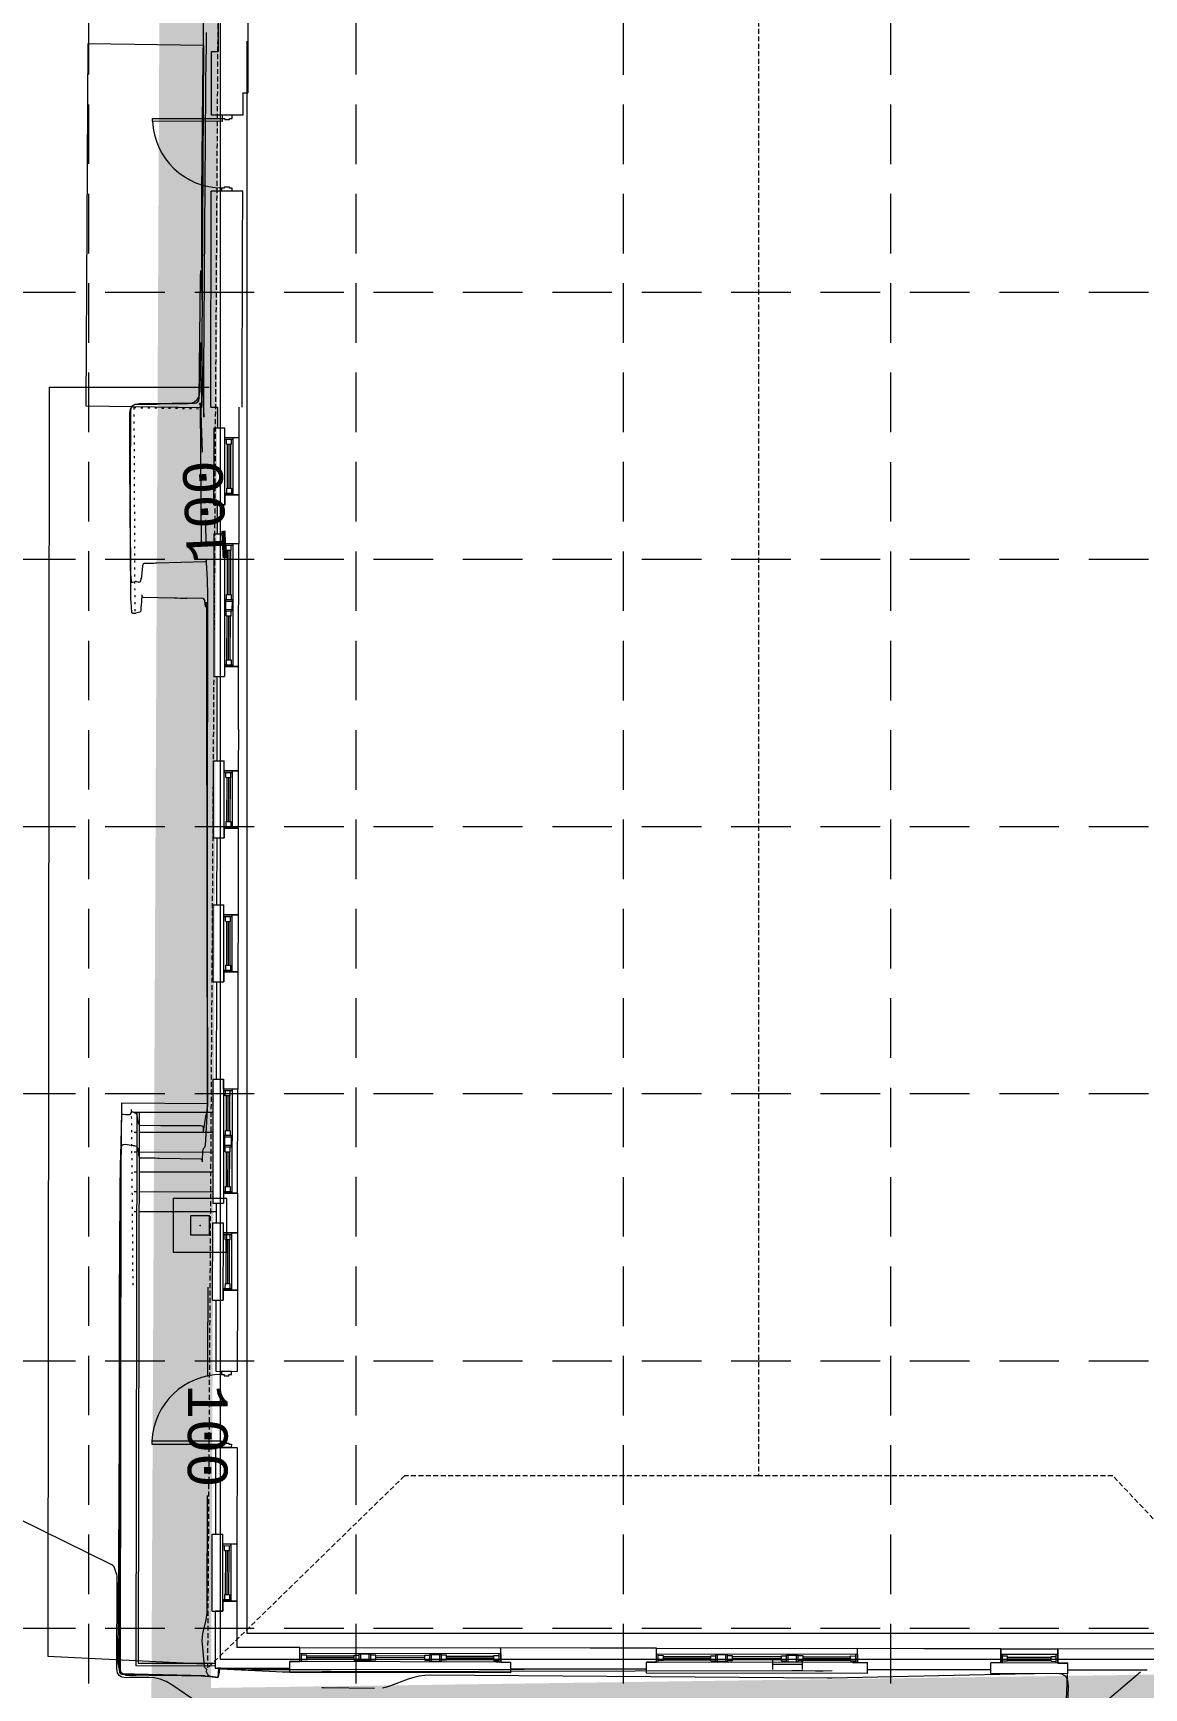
# Model space of a CAD drawing. Extents: x 4841 to 5381, y 4863 to 5725.
# Drawn here: x 5081.4 to 5137.3, y 5411.8 to 5495.1 of the extents above; entities that cross this region are included whole.
import ezdxf
from ezdxf.enums import TextEntityAlignment as Align

# ---------------------------------------------------------------- set-up
doc = ezdxf.new("R2010")
doc.units = 0
doc.header["$MEASUREMENT"] = 0
for name, pattern in [('DASHED', [0.75, 0.5, -0.25]), ('DOT', [0.25, 0, -0.25]), ('HIDDEN', [0.375, 0.25, -0.125])]:
    doc.linetypes.add(name, pattern=pattern)
for name, color, linetype, lineweight in [('17', 7, 'Continuous', 0), ('2', 7, 'Continuous', 0), ('22', 7, 'Continuous', 0), ('27', 7, 'Continuous', 0), ('31', 7, 'Continuous', 0), ('43', 7, 'Continuous', 0), ('EC', 35, 'Continuous', 0)]:
    doc.layers.add(name, color=color, linetype=linetype, lineweight=lineweight)
doc.layers.add('GRID', color=254, linetype='HIDDEN')
doc.layers.add('LIMITS OF DISTURBANCE', color=1, linetype='HIDDEN')
doc.styles.add('MONOTXT', font='MONOTXT')

msp = doc.modelspace()

# ---------------------------------------------------------------- linework, layer by layer
at = {"layer": '17', "color": 7, "linetype": 'Continuous', "lineweight": 0}
msp.add_line((5082.197, 5477.31), (5090.254, 5477.31), dxfattribs=at)
for points in [[(5084.06, 5476.353), (5084.154, 5494.614), (5089.957, 5494.531)], [(5089.957, 5494.531), (5089.863, 5476.27), (5084.06, 5476.353)], [(5082.197, 5477.31), (5082.131, 5413.418), (5089.968, 5413.034)]]:
    msp.add_lwpolyline(points, dxfattribs=at)
at = {"layer": '2', "color": 7, "linetype": 'HIDDEN', "lineweight": 0}
for p, q in [((5117.906, 5543.342), (5117.906, 5422.489)), ((5090.184, 5412.825), (5090.829, 5516.266)), ((5100.075, 5422.489), (5090.184, 5412.825)), ((5117.906, 5422.489), (5100.075, 5422.489)), ((5135.737, 5422.489), (5117.906, 5422.489)), ((5144.971, 5412.696), (5135.737, 5422.489))]:
    msp.add_line(p, q, dxfattribs=at)
at = {"layer": '22', "color": 7, "linetype": 'Continuous', "lineweight": 0}
for p, q in [((5090.704, 5497.105), (5090.699, 5494.209)), ((5092.205, 5497.436), (5092.196, 5492.123)), ((5090.36, 5491.002), (5090.366, 5494.21)), ((5090.366, 5494.21), (5090.699, 5494.209)), ((5091.946, 5492.124), (5091.944, 5490.999)), ((5091.946, 5492.124), (5092.196, 5492.123)), ((5091.944, 5490.999), (5090.36, 5491.002)), ((5091.36, 5491), (5090.944, 5491.001)), ((5090.334, 5476.293), (5090.353, 5487.168)), ((5091.937, 5487.165), (5090.353, 5487.168)), ((5091.353, 5487.166), (5090.937, 5487.167)), ((5091.932, 5484.29), (5091.937, 5487.165)), ((5091.917, 5476.29), (5091.932, 5484.29)), ((5082.197, 5477.31), (5090.254, 5477.31)), ((5090.334, 5476.293), (5090.667, 5476.293)), ((5090.667, 5476.293), (5090.666, 5475.264)), ((5091.751, 5476.291), (5091.748, 5474.762)), ((5090.492, 5471.384), (5090.499, 5475.264)), ((5090.499, 5475.264), (5091.038, 5475.263)), ((5090.666, 5475.264), (5091.038, 5475.263)), ((5091.031, 5471.383), (5091.037, 5474.763)), ((5091.037, 5474.763), (5091.038, 5475.263)), ((5091.037, 5474.763), (5091.038, 5475.263)), ((5091.748, 5474.762), (5091.037, 5474.763)), ((5091.037, 5474.763), (5091.748, 5474.762)), ((5091.037, 5474.68), (5091.459, 5474.679)), ((5091.123, 5474.43), (5091.123, 5474.68)), ((5091.373, 5474.429), (5091.373, 5474.679)), ((5091.454, 5471.882), (5091.459, 5474.762)), ((5091.748, 5474.762), (5091.743, 5471.882)), ((5091.123, 5474.43), (5091.373, 5474.429)), ((5091.164, 5474.43), (5091.16, 5472.216)), ((5091.248, 5474.429), (5091.244, 5472.216)), ((5091.331, 5474.429), (5091.327, 5472.216)), ((5091.119, 5472.216), (5091.118, 5471.966)), ((5091.119, 5472.216), (5091.369, 5472.216)), ((5091.369, 5472.216), (5091.368, 5471.966)), ((5090.492, 5471.384), (5091.031, 5471.383)), ((5090.659, 5471.384), (5090.656, 5469.918)), ((5091.031, 5471.383), (5090.659, 5471.384)), ((5091.032, 5471.883), (5091.031, 5471.383)), ((5091.032, 5471.966), (5091.454, 5471.965)), ((5091.743, 5471.882), (5091.032, 5471.883)), ((5091.035, 5471.883), (5091.743, 5471.882)), ((5091.743, 5471.882), (5091.739, 5469.416)), ((5090.49, 5469.918), (5090.477, 5462.741)), ((5090.49, 5469.918), (5091.029, 5469.917)), ((5090.656, 5469.918), (5091.029, 5469.917)), ((5091.028, 5469.417), (5091.029, 5469.917)), ((5091.029, 5469.917), (5091.028, 5469.417)), ((5091.028, 5469.417), (5091.016, 5462.74)), ((5091.739, 5469.416), (5091.028, 5469.417)), ((5091.739, 5469.416), (5091.028, 5469.417)), ((5091.449, 5469.331), (5091.028, 5469.331)), ((5091.113, 5469.081), (5091.113, 5469.331)), ((5091.363, 5469.081), (5091.113, 5469.081)), ((5091.155, 5469.081), (5091.151, 5466.87)), ((5091.238, 5469.081), (5091.234, 5466.87)), ((5091.321, 5469.081), (5091.317, 5466.87)), ((5091.363, 5469.081), (5091.363, 5469.331)), ((5091.449, 5469.416), (5091.438, 5463.239)), ((5091.728, 5463.239), (5091.739, 5469.416)), ((5091.067, 5466.62), (5091.066, 5466.037)), ((5091.067, 5466.62), (5091.4, 5466.619)), ((5091.067, 5466.537), (5091.4, 5466.536)), ((5091.109, 5466.87), (5091.109, 5466.62)), ((5091.109, 5466.87), (5091.359, 5466.87)), ((5091.359, 5466.87), (5091.359, 5466.62)), ((5091.4, 5466.619), (5091.399, 5466.036)), ((5091.066, 5466.12), (5091.399, 5466.119)), ((5091.066, 5466.037), (5091.399, 5466.036)), ((5091.107, 5465.787), (5091.108, 5466.037)), ((5091.107, 5465.787), (5091.357, 5465.786)), ((5091.145, 5463.575), (5091.149, 5465.787)), ((5091.228, 5463.575), (5091.232, 5465.786)), ((5091.312, 5463.575), (5091.316, 5465.786)), ((5091.357, 5465.786), (5091.358, 5466.036)), ((5091.017, 5463.24), (5091.016, 5462.74)), ((5091.017, 5463.326), (5091.438, 5463.325)), ((5091.728, 5463.239), (5091.017, 5463.24)), ((5091.017, 5463.24), (5091.728, 5463.239)), ((5091.019, 5463.24), (5091.728, 5463.239)), ((5091.103, 5463.575), (5091.353, 5463.575)), ((5091.103, 5463.575), (5091.103, 5463.325)), ((5091.353, 5463.575), (5091.353, 5463.325)), ((5091.725, 5461.52), (5091.728, 5463.239)), ((5090.477, 5462.741), (5091.016, 5462.74)), ((5090.643, 5462.741), (5090.636, 5458.491)), ((5090.643, 5462.741), (5091.016, 5462.74)), ((5091.722, 5460.073), (5091.725, 5461.52)), ((5091.722, 5460.073), (5091.718, 5457.989)), ((5090.462, 5454.611), (5090.469, 5458.491)), ((5090.469, 5458.491), (5091.009, 5458.49)), ((5090.636, 5458.491), (5091.009, 5458.49)), ((5091.002, 5454.61), (5091.008, 5457.99)), ((5091.008, 5457.99), (5091.009, 5458.49)), ((5091.008, 5457.99), (5091.009, 5458.49)), ((5091.718, 5457.989), (5091.008, 5457.99)), ((5091.008, 5457.99), (5091.718, 5457.989)), ((5091.424, 5455.109), (5091.429, 5457.989)), ((5091.718, 5457.989), (5091.713, 5455.108)), ((5091.008, 5457.907), (5091.429, 5457.906)), ((5091.093, 5457.656), (5091.093, 5457.906)), ((5091.093, 5457.656), (5091.343, 5457.656)), ((5091.134, 5457.656), (5091.13, 5455.443)), ((5091.218, 5457.656), (5091.214, 5455.443)), ((5091.301, 5457.656), (5091.297, 5455.443)), ((5091.343, 5457.656), (5091.343, 5457.906)), ((5091.089, 5455.443), (5091.088, 5455.193)), ((5091.089, 5455.443), (5091.339, 5455.442)), ((5091.339, 5455.442), (5091.338, 5455.192)), ((5090.462, 5454.611), (5091.002, 5454.61)), ((5090.629, 5454.61), (5090.623, 5451.246)), ((5090.629, 5454.61), (5091.002, 5454.61)), ((5091.003, 5455.11), (5091.002, 5454.61)), ((5091.003, 5455.193), (5091.424, 5455.192)), ((5091.713, 5455.108), (5091.003, 5455.11)), ((5091.005, 5455.11), (5091.713, 5455.108)), ((5091.713, 5455.108), (5091.705, 5450.744)), ((5090.449, 5447.366), (5090.456, 5451.246)), ((5090.456, 5451.246), (5090.996, 5451.245)), ((5090.623, 5451.246), (5090.996, 5451.245)), ((5090.989, 5447.365), (5090.995, 5450.745)), ((5090.995, 5450.745), (5090.996, 5451.245)), ((5090.995, 5450.745), (5090.996, 5451.245)), ((5091.705, 5450.744), (5090.995, 5450.745)), ((5090.995, 5450.745), (5091.705, 5450.744)), ((5090.995, 5450.662), (5091.416, 5450.661)), ((5091.08, 5450.412), (5091.08, 5450.662)), ((5091.33, 5450.411), (5091.33, 5450.661)), ((5091.411, 5447.864), (5091.416, 5450.744)), ((5091.705, 5450.744), (5091.7, 5447.864)), ((5091.08, 5450.412), (5091.33, 5450.411)), ((5091.122, 5450.412), (5091.118, 5448.198)), ((5091.205, 5450.411), (5091.201, 5448.198)), ((5091.288, 5450.411), (5091.284, 5448.198)), ((5090.99, 5447.948), (5091.411, 5447.948)), ((5091.076, 5448.198), (5091.076, 5447.948)), ((5091.076, 5448.198), (5091.326, 5448.198)), ((5091.326, 5448.198), (5091.326, 5447.948)), ((5090.449, 5447.366), (5090.989, 5447.365)), ((5090.616, 5447.366), (5090.607, 5442.47)), ((5090.616, 5447.366), (5090.989, 5447.365)), ((5090.99, 5447.865), (5090.989, 5447.365)), ((5091.7, 5447.864), (5090.99, 5447.865)), ((5090.992, 5447.865), (5091.7, 5447.864)), ((5091.7, 5447.864), (5091.696, 5445.499)), ((5091.696, 5445.499), (5091.69, 5441.968)), ((5090.441, 5442.47), (5090.43, 5436.225)), ((5090.441, 5442.47), (5090.98, 5442.469)), ((5090.98, 5442.469), (5090.969, 5436.224)), ((5090.98, 5442.469), (5090.979, 5441.969)), ((5090.979, 5441.969), (5090.98, 5442.439)), ((5091.69, 5441.968), (5090.979, 5441.969)), ((5091.69, 5441.968), (5090.979, 5441.969)), ((5091.4, 5441.883), (5090.979, 5441.883)), ((5091.064, 5441.633), (5091.065, 5441.883)), ((5091.314, 5441.633), (5091.064, 5441.633)), ((5091.106, 5441.633), (5091.103, 5439.888)), ((5091.189, 5441.633), (5091.186, 5439.888)), ((5091.273, 5441.633), (5091.27, 5439.888)), ((5091.314, 5441.633), (5091.315, 5441.883)), ((5091.401, 5441.968), (5091.391, 5436.724)), ((5091.681, 5436.723), (5091.69, 5441.968)), ((5090.438, 5440.779), (5086.479, 5440.786)), ((5086.604, 5440.786), (5086.555, 5412.925)), ((5086.729, 5440.786), (5086.68, 5413.05)), ((5086.603, 5439.786), (5086.478, 5439.786)), ((5090.436, 5439.779), (5086.728, 5439.786)), ((5091.019, 5439.638), (5091.018, 5439.055)), ((5091.019, 5439.638), (5091.352, 5439.638)), ((5091.061, 5439.888), (5091.061, 5439.638)), ((5091.061, 5439.888), (5091.311, 5439.888)), ((5091.311, 5439.888), (5091.311, 5439.638)), ((5091.352, 5439.638), (5091.351, 5439.054)), ((5086.601, 5438.786), (5086.476, 5438.786)), ((5090.434, 5438.779), (5086.726, 5438.786)), ((5091.018, 5439.138), (5091.352, 5439.138)), ((5091.018, 5439.055), (5091.351, 5439.054)), ((5091.019, 5439.555), (5091.352, 5439.554)), ((5091.059, 5438.805), (5091.06, 5439.055)), ((5091.059, 5438.805), (5091.309, 5438.804)), ((5091.101, 5438.805), (5091.098, 5437.06)), ((5091.184, 5438.805), (5091.181, 5437.06)), ((5091.268, 5438.805), (5091.265, 5437.06)), ((5091.309, 5438.804), (5091.31, 5439.054)), ((5086.599, 5437.786), (5086.474, 5437.786)), ((5090.432, 5437.779), (5086.724, 5437.786)), ((5086.597, 5436.786), (5086.472, 5436.786)), ((5090.431, 5436.779), (5086.722, 5436.786)), ((5090.97, 5436.724), (5090.969, 5436.224)), ((5090.97, 5436.81), (5091.391, 5436.809)), ((5091.681, 5436.723), (5090.97, 5436.724)), ((5090.97, 5436.724), (5091.681, 5436.723)), ((5090.972, 5436.724), (5091.681, 5436.723)), ((5091.056, 5437.06), (5091.306, 5437.059)), ((5091.056, 5437.06), (5091.056, 5436.81)), ((5091.306, 5437.059), (5091.306, 5436.809)), ((5091.681, 5436.723), (5091.677, 5434.723)), ((5086.596, 5435.786), (5086.471, 5435.786)), ((5090.596, 5435.779), (5086.721, 5435.786)), ((5090.43, 5436.225), (5090.969, 5436.224)), ((5090.596, 5436.225), (5090.595, 5435.225)), ((5090.596, 5436.225), (5090.969, 5436.224)), ((5090.421, 5431.345), (5090.428, 5435.225)), ((5090.428, 5435.225), (5090.967, 5435.224)), ((5090.595, 5435.225), (5090.967, 5435.224)), ((5090.96, 5431.344), (5090.966, 5434.724)), ((5090.966, 5434.724), (5090.967, 5435.224)), ((5090.966, 5434.724), (5090.967, 5435.224)), ((5091.677, 5434.723), (5090.966, 5434.724)), ((5090.966, 5434.724), (5091.677, 5434.723)), ((5090.966, 5434.641), (5091.388, 5434.64)), ((5091.051, 5434.391), (5091.052, 5434.641)), ((5091.301, 5434.39), (5091.302, 5434.64)), ((5091.383, 5431.843), (5091.388, 5434.724)), ((5091.677, 5434.723), (5091.672, 5431.843)), ((5091.051, 5434.391), (5091.301, 5434.39)), ((5091.093, 5434.391), (5091.089, 5432.177)), ((5091.176, 5434.391), (5091.173, 5432.177)), ((5091.26, 5434.39), (5091.256, 5432.177)), ((5091.048, 5432.177), (5091.047, 5431.927)), ((5091.048, 5432.177), (5091.298, 5432.177)), ((5091.298, 5432.177), (5091.297, 5431.927)), ((5090.421, 5431.345), (5090.96, 5431.344)), ((5090.588, 5431.345), (5090.581, 5427.756)), ((5090.588, 5431.345), (5090.96, 5431.344)), ((5090.961, 5431.844), (5090.96, 5431.344)), ((5090.961, 5431.927), (5091.383, 5431.927)), ((5091.672, 5431.843), (5090.961, 5431.844)), ((5090.964, 5431.844), (5091.672, 5431.843)), ((5091.672, 5431.843), (5091.665, 5427.754)), ((5090.581, 5427.756), (5091.665, 5427.754)), ((5091.331, 5427.755), (5090.915, 5427.756)), ((5090.575, 5423.923), (5090.567, 5419.563)), ((5090.575, 5423.923), (5091.658, 5423.921)), ((5091.325, 5423.922), (5090.908, 5423.922)), ((5091.658, 5423.921), (5091.649, 5419.061)), ((5090.393, 5415.683), (5090.4, 5419.564)), ((5090.4, 5419.564), (5090.939, 5419.563)), ((5090.567, 5419.563), (5090.939, 5419.563)), ((5090.933, 5415.682), (5090.939, 5419.063)), ((5090.938, 5418.979), (5091.36, 5418.978)), ((5090.939, 5419.063), (5090.939, 5419.563)), ((5090.939, 5419.063), (5090.939, 5419.563)), ((5091.649, 5419.061), (5090.939, 5419.063)), ((5090.939, 5419.063), (5091.649, 5419.061)), ((5091.024, 5418.729), (5091.024, 5418.979)), ((5091.274, 5418.729), (5091.274, 5418.979)), ((5091.355, 5416.182), (5091.36, 5419.062)), ((5091.649, 5419.061), (5091.644, 5416.181)), ((5091.024, 5418.729), (5091.274, 5418.729)), ((5091.065, 5418.729), (5091.061, 5416.515)), ((5091.149, 5418.729), (5091.145, 5416.515)), ((5091.232, 5418.729), (5091.228, 5416.515)), ((5091.646, 5417.291), (5091.64, 5413.853)), ((5090.934, 5416.266), (5091.355, 5416.265)), ((5091.02, 5416.516), (5091.019, 5416.266)), ((5091.02, 5416.516), (5091.27, 5416.515)), ((5091.27, 5416.515), (5091.269, 5416.265)), ((5090.393, 5415.683), (5090.933, 5415.682)), ((5090.56, 5415.683), (5090.555, 5412.793)), ((5090.935, 5415.682), (5090.562, 5415.683)), ((5090.936, 5416.182), (5090.935, 5415.682)), ((5091.646, 5416.181), (5090.936, 5416.182)), ((5090.936, 5416.182), (5091.644, 5416.181)), ((5094.807, 5413.848), (5091.64, 5413.853)), ((5094.808, 5413.139), (5094.809, 5413.848)), ((5094.808, 5413.139), (5094.809, 5413.848)), ((5094.809, 5413.848), (5104.934, 5413.83)), ((5109.432, 5413.822), (5104.932, 5413.83)), ((5104.933, 5413.121), (5104.934, 5413.83)), ((5112.765, 5413.816), (5109.432, 5413.822)), ((5112.764, 5413.108), (5112.765, 5413.816)), ((5112.764, 5413.108), (5112.765, 5413.816)), ((5112.764, 5413.108), (5112.765, 5413.816)), ((5112.765, 5413.816), (5122.89, 5413.798)), ((5122.889, 5413.09), (5122.89, 5413.798)), ((5122.889, 5413.09), (5122.89, 5413.798)), ((5126.223, 5413.792), (5122.89, 5413.798)), ((5130.093, 5413.785), (5126.223, 5413.792)), ((5130.093, 5413.785), (5130.092, 5413.074)), ((5130.092, 5413.074), (5130.093, 5413.785)), ((5130.093, 5413.785), (5132.973, 5413.78)), ((5132.973, 5413.78), (5132.972, 5413.069)), ((5132.972, 5413.072), (5132.973, 5413.78)), ((5137.968, 5413.771), (5132.973, 5413.78)), ((5090.555, 5413.043), (5086.68, 5413.05)), ((5094.307, 5412.786), (5094.308, 5413.14)), ((5094.307, 5412.599), (5094.308, 5413.14)), ((5094.805, 5413.139), (5094.308, 5413.14)), ((5094.308, 5413.14), (5094.808, 5413.139)), ((5094.808, 5413.139), (5094.809, 5413.556)), ((5104.933, 5413.121), (5094.808, 5413.139)), ((5104.934, 5413.538), (5094.809, 5413.556)), ((5094.891, 5413.139), (5094.892, 5413.556)), ((5095.163, 5413.472), (5094.892, 5413.473)), ((5095.162, 5413.222), (5094.892, 5413.223)), ((5095.162, 5413.222), (5095.163, 5413.472)), ((5095.162, 5413.264), (5097.553, 5413.26)), ((5095.163, 5413.43), (5097.553, 5413.426)), ((5095.163, 5413.347), (5097.553, 5413.343)), ((5097.553, 5413.468), (5097.803, 5413.467)), ((5097.553, 5413.218), (5097.553, 5413.468)), ((5097.553, 5413.218), (5097.803, 5413.217)), ((5098.387, 5413.508), (5097.803, 5413.509)), ((5097.803, 5413.176), (5097.803, 5413.509)), ((5098.386, 5413.175), (5097.803, 5413.176)), ((5097.886, 5413.176), (5097.887, 5413.509)), ((5098.303, 5413.175), (5098.303, 5413.508)), ((5098.386, 5413.175), (5098.387, 5413.508)), ((5098.636, 5413.216), (5098.386, 5413.216)), ((5098.637, 5413.466), (5098.387, 5413.466)), ((5098.636, 5413.216), (5098.637, 5413.466)), ((5101.11, 5413.253), (5098.636, 5413.258)), ((5101.111, 5413.42), (5098.637, 5413.424)), ((5101.11, 5413.337), (5098.637, 5413.341)), ((5101.11, 5413.212), (5101.111, 5413.462)), ((5101.11, 5413.212), (5101.355, 5413.211)), ((5101.111, 5413.462), (5101.355, 5413.461)), ((5101.355, 5413.169), (5101.356, 5413.503)), ((5101.355, 5413.169), (5101.938, 5413.168)), ((5101.356, 5413.503), (5101.939, 5413.502)), ((5101.438, 5413.169), (5101.439, 5413.503)), ((5101.855, 5413.169), (5101.856, 5413.502)), ((5101.938, 5413.168), (5101.939, 5413.502)), ((5101.938, 5413.21), (5101.939, 5413.46)), ((5102.188, 5413.21), (5101.938, 5413.21)), ((5102.189, 5413.46), (5101.939, 5413.46)), ((5102.188, 5413.21), (5102.189, 5413.46)), ((5102.188, 5413.251), (5104.579, 5413.247)), ((5102.189, 5413.418), (5104.579, 5413.414)), ((5102.189, 5413.335), (5104.579, 5413.33)), ((5104.579, 5413.455), (5104.85, 5413.455)), ((5104.579, 5413.205), (5104.579, 5413.455)), ((5104.579, 5413.205), (5104.85, 5413.205)), ((5104.673, 5413.122), (5105.173, 5413.121)), ((5104.85, 5413.122), (5104.85, 5413.538)), ((5104.93, 5413.121), (5105.433, 5413.121)), ((5104.934, 5413.538), (5104.933, 5413.121)), ((5104.933, 5413.121), (5105.433, 5413.121)), ((5105.432, 5412.766), (5105.433, 5413.121)), ((5105.432, 5412.579), (5105.433, 5413.121)), ((5112.263, 5412.567), (5112.264, 5413.108)), ((5112.264, 5413.108), (5112.764, 5413.108)), ((5112.764, 5413.108), (5112.266, 5413.108)), ((5112.266, 5412.754), (5112.266, 5413.108)), ((5112.764, 5413.108), (5112.764, 5413.524)), ((5112.764, 5413.108), (5112.764, 5413.524)), ((5122.889, 5413.506), (5112.764, 5413.524)), ((5122.889, 5413.09), (5112.764, 5413.108)), ((5112.847, 5413.107), (5112.848, 5413.524)), ((5113.118, 5413.19), (5112.847, 5413.191)), ((5113.118, 5413.44), (5112.848, 5413.441)), ((5113.118, 5413.19), (5113.118, 5413.44)), ((5113.118, 5413.399), (5115.509, 5413.394)), ((5113.118, 5413.315), (5115.509, 5413.311)), ((5113.118, 5413.232), (5115.509, 5413.228)), ((5115.509, 5413.436), (5115.759, 5413.436)), ((5115.509, 5413.186), (5115.509, 5413.436)), ((5115.509, 5413.186), (5115.759, 5413.186)), ((5116.343, 5413.476), (5115.759, 5413.477)), ((5115.759, 5413.144), (5115.759, 5413.477)), ((5116.342, 5413.143), (5115.759, 5413.144)), ((5115.842, 5413.144), (5115.843, 5413.477)), ((5116.259, 5413.143), (5116.259, 5413.476)), ((5116.342, 5413.143), (5116.343, 5413.476)), ((5116.592, 5413.434), (5116.342, 5413.434)), ((5116.592, 5413.184), (5116.342, 5413.184)), ((5116.592, 5413.184), (5116.592, 5413.434)), ((5119.066, 5413.388), (5116.592, 5413.392)), ((5119.066, 5413.305), (5116.592, 5413.309)), ((5119.066, 5413.221), (5116.592, 5413.226)), ((5119.066, 5413.18), (5119.066, 5413.43)), ((5119.066, 5413.43), (5119.311, 5413.429)), ((5119.066, 5413.18), (5119.311, 5413.179)), ((5119.311, 5413.138), (5119.311, 5413.471)), ((5119.311, 5413.471), (5119.895, 5413.47)), ((5119.311, 5413.138), (5119.894, 5413.137)), ((5119.394, 5413.137), (5119.395, 5413.471)), ((5119.811, 5413.137), (5119.811, 5413.47)), ((5119.894, 5413.137), (5119.895, 5413.47)), ((5119.894, 5413.178), (5119.895, 5413.428)), ((5120.144, 5413.178), (5119.894, 5413.178)), ((5120.145, 5413.428), (5119.895, 5413.428)), ((5120.144, 5413.178), (5120.145, 5413.428)), ((5120.144, 5413.386), (5122.535, 5413.382)), ((5120.144, 5413.303), (5122.535, 5413.299)), ((5120.144, 5413.219), (5122.535, 5413.215)), ((5122.535, 5413.424), (5122.806, 5413.423)), ((5122.535, 5413.174), (5122.535, 5413.424)), ((5122.535, 5413.174), (5122.806, 5413.173)), ((5122.628, 5413.09), (5123.128, 5413.089)), ((5122.805, 5413.09), (5122.806, 5413.506)), ((5122.889, 5413.506), (5122.889, 5413.09)), ((5122.889, 5413.506), (5122.889, 5413.09)), ((5122.889, 5413.09), (5123.391, 5413.089)), ((5122.889, 5413.09), (5123.389, 5413.089)), ((5123.388, 5412.547), (5123.389, 5413.089)), ((5123.391, 5412.734), (5123.391, 5413.089)), ((5129.591, 5412.723), (5129.592, 5413.075)), ((5129.591, 5412.536), (5129.592, 5413.075)), ((5130.092, 5413.074), (5129.592, 5413.075)), ((5130.092, 5413.074), (5129.592, 5413.075)), ((5133.472, 5413.068), (5130.092, 5413.074)), ((5132.973, 5413.491), (5130.093, 5413.496)), ((5130.175, 5413.074), (5130.176, 5413.496)), ((5130.425, 5413.16), (5130.175, 5413.16)), ((5130.426, 5413.41), (5130.176, 5413.41)), ((5130.425, 5413.16), (5130.426, 5413.41)), ((5130.425, 5413.201), (5132.639, 5413.197)), ((5130.426, 5413.368), (5132.639, 5413.364)), ((5130.426, 5413.285), (5132.639, 5413.281)), ((5132.639, 5413.406), (5132.889, 5413.405)), ((5132.639, 5413.156), (5132.639, 5413.406)), ((5132.639, 5413.156), (5132.889, 5413.155)), ((5132.889, 5413.069), (5132.889, 5413.491)), ((5132.972, 5413.069), (5133.472, 5413.068)), ((5133.471, 5412.717), (5133.472, 5413.068)), ((5133.471, 5412.529), (5133.472, 5413.068)), ((5090.555, 5412.918), (5086.555, 5412.925)), ((5094.307, 5412.786), (5090.555, 5412.793)), ((5105.432, 5412.579), (5094.307, 5412.599)), ((5112.266, 5412.754), (5105.432, 5412.766)), ((5123.388, 5412.547), (5112.263, 5412.567)), ((5129.591, 5412.723), (5123.391, 5412.734)), ((5133.471, 5412.529), (5129.591, 5412.536)), ((5137.466, 5412.71), (5133.471, 5412.717))]:
    msp.add_line(p, q, dxfattribs=at)
for points in [[(5084.06, 5476.353), (5084.154, 5494.614), (5089.957, 5494.531)], [(5089.957, 5494.531), (5089.863, 5476.27), (5084.06, 5476.353)], [(5082.197, 5477.31), (5082.131, 5413.418), (5089.968, 5413.034)]]:
    msp.add_lwpolyline(points, dxfattribs=at)
for points in [[(5090.902, 5490.834), (5090.901, 5490.688), (5087.401, 5490.694), (5087.402, 5490.84)], [(5091.271, 5490.833), (5091.402, 5490.833), (5091.402, 5491), (5090.902, 5491.001), (5090.902, 5490.834), (5091.032, 5490.834), (5091.032, 5490.782), (5091.271, 5490.781)], [(5091.265, 5487.333), (5091.395, 5487.333), (5091.395, 5487.166), (5090.895, 5487.167), (5090.895, 5487.334), (5091.026, 5487.334), (5091.026, 5487.386), (5091.265, 5487.385)], [(5091.243, 5427.588), (5091.373, 5427.588), (5091.373, 5427.755), (5090.873, 5427.756), (5090.873, 5427.589), (5091.003, 5427.589), (5091.003, 5427.537), (5091.242, 5427.536)], [(5090.867, 5424.089), (5090.867, 5424.235), (5087.367, 5424.241), (5087.367, 5424.095)], [(5091.236, 5424.088), (5091.367, 5424.088), (5091.366, 5423.922), (5090.866, 5423.922), (5090.867, 5424.089), (5090.997, 5424.089), (5090.997, 5424.141), (5091.236, 5424.141)]]:
    msp.add_lwpolyline(points, close=True, dxfattribs=at)
for centre, start, end in [((5090.902, 5490.834), 182.28634, 269.89832), ((5090.867, 5424.089), 89.89832, 177.51031)]:
    msp.add_arc(centre, 3.5, start, end, dxfattribs=at)
at = {"layer": '27', "color": 7, "linetype": 'Continuous', "lineweight": 0}
msp.add_line((5090.026, 5412.419), (5090.693, 5412.349), dxfattribs=at)
for points in [[(5090.026, 5412.419), (5085.781, 5412.525), (5085.825, 5437.802), (5085.859, 5441.271), (5090.17, 5441.241)], [(5076.209, 5392.679), (5076.142, 5354.717), (5076.458, 5349.979), (5077.171, 5347.713), (5078.684, 5344.914), (5078.571, 5342.782), (5076.776, 5336.877), (5089.687, 5343.561), (5093.459, 5345.717), (5089.95, 5350.297), (5090.041, 5374.812), (5090.111, 5403.959), (5132.303, 5403.833), (5132.312, 5403.837), (5133.223, 5406.478), (5133.447, 5412.493)], [(5090.721, 5412.818), (5090.693, 5412.349)]]:
    msp.add_lwpolyline(points, dxfattribs=at)
at = {"layer": '31', "color": 7, "linetype": 'DOT', "lineweight": 0}
msp.add_line((5086.461, 5476.277), (5086.506, 5465.922), dxfattribs=at)
for points in [[(5086.461, 5476.277), (5089.836, 5476.22)], [(5086.329, 5440.941), (5086.406, 5432.083)]]:
    msp.add_lwpolyline(points, dxfattribs=at)
at = {"layer": '43', "color": 170, "linetype": 'Continuous', "lineweight": 0}
for points in [[(5088.439, 5433.756), (5091.139, 5433.756), (5091.139, 5436.456), (5088.439, 5436.456), (5088.439, 5433.756), (5088.439, 5433.756)], [(5089.303, 5434.62), (5090.275, 5434.62), (5090.275, 5435.592), (5089.303, 5435.592), (5089.303, 5434.62)]]:
    msp.add_lwpolyline(points, dxfattribs=at)
msp.add_point((5089.789, 5435.106), dxfattribs=at)
at = {"layer": 'EC', "color": 35, "linetype": 'Continuous', "lineweight": 0}
for p, q in [((5090.829, 5413.243), (5090.829, 5516.266)), ((5092.15, 5494.72), (5092.15, 5414.564)), ((5143.661, 5414.564), (5092.15, 5414.564)), ((5144.982, 5413.243), (5090.829, 5413.243)), ((5118.627, 5412.748), (5118.627, 5413.243)), ((5120.113, 5412.996), (5118.627, 5412.996)), ((5120.113, 5412.748), (5120.113, 5413.243))]:
    msp.add_line(p, q, dxfattribs=at)
for points in [[(5121.616, 5412.675), (5121.158, 5412.667), (5121.061, 5412.665), (5120.963, 5412.664), (5120.865, 5412.664), (5120.767, 5412.664), (5120.13, 5412.669), (5119.994, 5412.67), (5119.858, 5412.671), (5119.722, 5412.671), (5119.585, 5412.671), (5095.945, 5412.619), (5095.715, 5412.618), (5095.486, 5412.618), (5095.256, 5412.618), (5095.027, 5412.617), (5093.963, 5412.615), (5093.96, 5412.615), (5093.959, 5412.614), (5093.96, 5412.614), (5093.963, 5412.613), (5093.975, 5412.611), (5093.977, 5412.611), (5093.977, 5412.611), (5093.977, 5412.611), (5093.975, 5412.611), (5090.809, 5412.764), (5090.789, 5412.762), (5090.775, 5412.754), (5090.765, 5412.74), (5090.761, 5412.721), (5090.757, 5412.649), (5090.756, 5412.633), (5090.754, 5412.618), (5090.752, 5412.602), (5090.749, 5412.587), (5090.711, 5412.398), (5090.702, 5412.37), (5090.685, 5412.352), (5090.663, 5412.342), (5090.633, 5412.341), (5090.527, 5412.352), (5090.504, 5412.355), (5090.481, 5412.357), (5090.459, 5412.359), (5090.436, 5412.361), (5090.115, 5412.39), (5090.047, 5412.396), (5089.978, 5412.401), (5089.909, 5412.404), (5089.84, 5412.407), (5088.874, 5412.431), (5088.667, 5412.435), (5088.46, 5412.437), (5088.253, 5412.437), (5088.046, 5412.434), (5086.38, 5412.405), (5086.068, 5412.444), (5085.845, 5412.574), (5085.713, 5412.794), (5085.67, 5413.106), (5085.717, 5421.161), (5085.723, 5422.459), (5085.729, 5423.756), (5085.733, 5425.054), (5085.735, 5426.352), (5085.744, 5432.059), (5085.744, 5432.233), (5085.745, 5432.407), (5085.745, 5432.581), (5085.746, 5432.756), (5085.75, 5433.325), (5085.751, 5433.446), (5085.751, 5433.568), (5085.752, 5433.69), (5085.753, 5433.812), (5085.771, 5436.84), (5085.775, 5437.287), (5085.781, 5437.734), (5085.789, 5438.18), (5085.799, 5438.627), (5085.852, 5440.639), (5085.857, 5440.67), (5085.871, 5440.691), (5085.894, 5440.701), (5085.925, 5440.702), (5086.042, 5440.687), (5086.067, 5440.685), (5086.092, 5440.683), (5086.118, 5440.683), (5086.142, 5440.685), (5086.245, 5440.693), (5086.266, 5440.697), (5086.284, 5440.705), (5086.299, 5440.718), (5086.311, 5440.735), (5086.369, 5440.837), (5086.37, 5440.838), (5086.371, 5440.838), (5086.373, 5440.838), (5086.374, 5440.838), (5086.379, 5440.835), (5086.38, 5440.835), (5086.381, 5440.834), (5086.382, 5440.834), (5086.383, 5440.833), (5086.537, 5440.755), (5086.566, 5440.735), (5086.589, 5440.711), (5086.605, 5440.682), (5086.614, 5440.648), (5086.667, 5440.319), (5086.668, 5440.309), (5086.67, 5440.3), (5086.671, 5440.29), (5086.673, 5440.281), (5086.678, 5440.25), (5086.679, 5440.244), (5086.681, 5440.238), (5086.684, 5440.232), (5086.688, 5440.226), (5086.732, 5440.167), (5086.742, 5440.156), (5086.754, 5440.148), (5086.768, 5440.144), (5086.783, 5440.142), (5087.822, 5440.14), (5088.045, 5440.139), (5088.267, 5440.139), (5088.49, 5440.137), (5088.713, 5440.135), (5089.839, 5440.126), (5089.882, 5440.12), (5089.913, 5440.101), (5089.932, 5440.071), (5089.941, 5440.029), (5089.952, 5439.842), (5089.953, 5439.828), (5089.955, 5439.823), (5089.959, 5439.827), (5089.963, 5439.841), (5089.977, 5439.9), (5089.98, 5439.913), (5089.983, 5439.926), (5089.985, 5439.939), (5089.988, 5439.951), (5090.107, 5440.694), (5090.109, 5440.703), (5090.111, 5440.712), (5090.115, 5440.72), (5090.12, 5440.728), (5090.137, 5440.752), (5090.141, 5440.758), (5090.143, 5440.764), (5090.145, 5440.77), (5090.145, 5440.776), (5090.173, 5441.239), (5090.173, 5441.239), (5090.173, 5441.24), (5090.173, 5441.24), (5090.173, 5441.24), (5090.173, 5441.242), (5090.173, 5441.242), (5090.173, 5441.243), (5090.173, 5441.243), (5090.173, 5441.243), (5090.137, 5462.595), (5090.137, 5462.963), (5090.136, 5463.332), (5090.136, 5463.7), (5090.136, 5464.068), (5090.137, 5465.704), (5090.137, 5465.745), (5090.137, 5465.787), (5090.137, 5465.828), (5090.137, 5465.87), (5090.137, 5466.005), (5090.137, 5466.033), (5090.137, 5466.062), (5090.136, 5466.092), (5090.135, 5466.12), (5090.127, 5466.279), (5090.126, 5466.304), (5090.123, 5466.329), (5090.121, 5466.355), (5090.117, 5466.38), (5090.105, 5466.462), (5090.103, 5466.475), (5090.101, 5466.48), (5090.1, 5466.475), (5090.098, 5466.462), (5090.087, 5466.267), (5090.084, 5466.236), (5090.081, 5466.225), (5090.076, 5466.235), (5090.07, 5466.266), (5090.028, 5466.553), (5090.012, 5466.606), (5089.984, 5466.645), (5089.941, 5466.667), (5089.886, 5466.675), (5089.131, 5466.671), (5088.969, 5466.67), (5088.807, 5466.671), (5088.645, 5466.674), (5088.484, 5466.678), (5086.934, 5466.721), (5086.915, 5466.725), (5086.901, 5466.733), (5086.891, 5466.745), (5086.885, 5466.764), (5086.874, 5466.83), (5086.873, 5466.841), (5086.87, 5466.845), (5086.869, 5466.841), (5086.868, 5466.83), (5086.822, 5466.301), (5086.819, 5466.266), (5086.816, 5466.231), (5086.815, 5466.196), (5086.813, 5466.161), (5086.808, 5466.047), (5086.804, 5466.024), (5086.794, 5466.006), (5086.78, 5465.993), (5086.759, 5465.983), (5086.56, 5465.921), (5086.553, 5465.919), (5086.546, 5465.917), (5086.539, 5465.917), (5086.532, 5465.917), (5086.508, 5465.917), (5086.503, 5465.917), (5086.499, 5465.917), (5086.493, 5465.917), (5086.489, 5465.917), (5086.403, 5465.917), (5086.387, 5465.919), (5086.374, 5465.926), (5086.367, 5465.938), (5086.363, 5465.954), (5086.323, 5466.492), (5086.315, 5466.607), (5086.31, 5466.722), (5086.306, 5466.838), (5086.304, 5466.953), (5086.258, 5473.485), (5086.256, 5473.831), (5086.255, 5474.177), (5086.255, 5474.523), (5086.256, 5474.869), (5086.26, 5475.999), (5086.291, 5476.211), (5086.382, 5476.363), (5086.534, 5476.454), (5086.746, 5476.485), (5088.383, 5476.492), (5088.54, 5476.493), (5088.696, 5476.494), (5088.852, 5476.496), (5089.009, 5476.498), (5089.519, 5476.507), (5089.615, 5476.522), (5089.684, 5476.565), (5089.726, 5476.634), (5089.741, 5476.73), (5089.822, 5482.878), (5089.827, 5483.101), (5089.833, 5483.175), (5089.841, 5483.101), (5089.85, 5482.878), (5089.883, 5481.906), (5089.889, 5481.75), (5089.893, 5481.698), (5089.895, 5481.75), (5089.895, 5481.907), (5089.885, 5484.699), (5089.883, 5485.297), (5089.883, 5485.896), (5089.885, 5486.494), (5089.889, 5487.092), (5089.925, 5492.287), (5089.925, 5492.295), (5089.925, 5492.303), (5089.925, 5492.312), (5089.925, 5492.32), (5089.925, 5492.347), (5089.925, 5492.353), (5089.925, 5492.359), (5089.925, 5492.365), (5089.925, 5492.37), (5089.988, 5496.392)], [(5106.102, 5412.749), (5096.393, 5412.728), (5095.927, 5412.727), (5095.462, 5412.726), (5094.996, 5412.725), (5094.531, 5412.724), (5092.374, 5412.719), (5092.368, 5412.719), (5092.366, 5412.718), (5092.368, 5412.718), (5092.374, 5412.717), (5092.398, 5412.712), (5092.402, 5412.712), (5092.403, 5412.711), (5092.402, 5412.711), (5092.398, 5412.711), (5090.835, 5412.787), (5090.794, 5412.783), (5090.765, 5412.767), (5090.746, 5412.739), (5090.738, 5412.7), (5090.727, 5412.531), (5090.726, 5412.509), (5090.723, 5412.487), (5090.72, 5412.465), (5090.716, 5412.443), (5090.702, 5412.372), (5090.697, 5412.359), (5090.69, 5412.35), (5090.679, 5412.345), (5090.665, 5412.345), (5090.325, 5412.381), (5090.288, 5412.384), (5090.251, 5412.388), (5090.213, 5412.392), (5090.176, 5412.395), (5090.054, 5412.406), (5090.028, 5412.408), (5090.002, 5412.41), (5089.976, 5412.412), (5089.95, 5412.412), (5087.288, 5412.48), (5087.109, 5412.484), (5086.929, 5412.485), (5086.749, 5412.485), (5086.57, 5412.483), (5085.983, 5412.472), (5085.873, 5412.486), (5085.795, 5412.532), (5085.748, 5412.61), (5085.733, 5412.72), (5085.752, 5415.953), (5085.755, 5416.646), (5085.758, 5417.338), (5085.761, 5418.031), (5085.762, 5418.724), (5085.786, 5435.024), (5085.786, 5435.108), (5085.786, 5435.192), (5085.787, 5435.276), (5085.787, 5435.361), (5085.789, 5435.636), (5085.789, 5435.695), (5085.789, 5435.754), (5085.79, 5435.813), (5085.79, 5435.872), (5085.799, 5437.337), (5085.801, 5437.553), (5085.803, 5437.769), (5085.807, 5437.985), (5085.812, 5438.201), (5085.834, 5439.018), (5085.848, 5439.1), (5085.885, 5439.155), (5085.945, 5439.184), (5086.029, 5439.185), (5086.432, 5439.134), (5086.452, 5439.131), (5086.472, 5439.128), (5086.491, 5439.123), (5086.511, 5439.117), (5086.597, 5439.09), (5086.599, 5439.09), (5086.6, 5439.089), (5086.602, 5439.088), (5086.602, 5439.086), (5086.606, 5439.081), (5086.606, 5439.079), (5086.607, 5439.079), (5086.608, 5439.077), (5086.608, 5439.076), (5086.649, 5439.01), (5086.656, 5438.996), (5086.662, 5438.981), (5086.667, 5438.965), (5086.669, 5438.949), (5086.697, 5438.633), (5086.711, 5438.574), (5086.74, 5438.532), (5086.785, 5438.506), (5086.846, 5438.498), (5087.332, 5438.498), (5087.436, 5438.498), (5087.54, 5438.497), (5087.644, 5438.495), (5087.748, 5438.493), (5089.833, 5438.447), (5089.854, 5438.443), (5089.87, 5438.434), (5089.882, 5438.419), (5089.887, 5438.398), (5089.901, 5438.306), (5089.902, 5438.299), (5089.903, 5438.297), (5089.904, 5438.299), (5089.905, 5438.306), (5089.909, 5438.336), (5089.91, 5438.343), (5089.91, 5438.349), (5089.911, 5438.356), (5089.911, 5438.362), (5089.935, 5438.855), (5089.939, 5438.885), (5089.946, 5438.914), (5089.958, 5438.941), (5089.973, 5438.967), (5090.031, 5439.05), (5090.042, 5439.069), (5090.05, 5439.088), (5090.055, 5439.108), (5090.058, 5439.129), (5090.186, 5441.231), (5090.186, 5441.233), (5090.186, 5441.235), (5090.186, 5441.237), (5090.186, 5441.239), (5090.186, 5441.245), (5090.186, 5441.246), (5090.186, 5441.248), (5090.186, 5441.249), (5090.186, 5441.25), (5090.173, 5448.931), (5090.171, 5450.577), (5090.169, 5452.223), (5090.169, 5453.868), (5090.169, 5455.514), (5090.175, 5465.329), (5090.175, 5465.557), (5090.175, 5465.785), (5090.175, 5466.014), (5090.175, 5466.243), (5090.176, 5466.99), (5090.175, 5467.15), (5090.172, 5467.309), (5090.167, 5467.469), (5090.16, 5467.629), (5090.12, 5468.474), (5090.119, 5468.488), (5090.119, 5468.502), (5090.118, 5468.516), (5090.118, 5468.531), (5090.118, 5468.593), (5090.118, 5468.595), (5090.117, 5468.596), (5090.116, 5468.597), (5090.114, 5468.596), (5090.107, 5468.595), (5090.106, 5468.595), (5090.105, 5468.595), (5090.104, 5468.596), (5090.104, 5468.597), (5090.1, 5468.635), (5090.099, 5468.642), (5090.098, 5468.644), (5090.098, 5468.642), (5090.098, 5468.635), (5090.1, 5468.545), (5090.098, 5468.529), (5090.092, 5468.516), (5090.079, 5468.509), (5090.063, 5468.506), (5087.624, 5468.439), (5087.541, 5468.436), (5087.459, 5468.435), (5087.377, 5468.433), (5087.294, 5468.432), (5087.026, 5468.428), (5086.975, 5468.42), (5086.936, 5468.398), (5086.912, 5468.362), (5086.9, 5468.312), (5086.85, 5467.785), (5086.85, 5467.78), (5086.85, 5467.776), (5086.849, 5467.771), (5086.849, 5467.767), (5086.848, 5467.753), (5086.847, 5467.749), (5086.847, 5467.746), (5086.846, 5467.743), (5086.845, 5467.74), (5086.783, 5467.528), (5086.771, 5467.502), (5086.753, 5467.485), (5086.73, 5467.479), (5086.701, 5467.483), (5086.597, 5467.512), (5086.575, 5467.517), (5086.553, 5467.519), (5086.531, 5467.516), (5086.509, 5467.511), (5086.394, 5467.472), (5086.372, 5467.468), (5086.356, 5467.473), (5086.345, 5467.486), (5086.34, 5467.508), (5086.319, 5467.79), (5086.315, 5467.851), (5086.312, 5467.911), (5086.31, 5467.972), (5086.309, 5468.033), (5086.292, 5470.445), (5086.289, 5470.963), (5086.288, 5471.48), (5086.288, 5471.997), (5086.289, 5472.514), (5086.301, 5476.092), (5086.324, 5476.249), (5086.392, 5476.361), (5086.504, 5476.428), (5086.66, 5476.451), (5087.244, 5476.453), (5087.369, 5476.454), (5087.494, 5476.455), (5087.62, 5476.457), (5087.745, 5476.459), (5089.175, 5476.483), (5089.444, 5476.526), (5089.637, 5476.645), (5089.755, 5476.838), (5089.797, 5477.107), (5089.823, 5479.116), (5089.83, 5479.439), (5089.839, 5479.546), (5089.85, 5479.439), (5089.864, 5479.116), (5089.965, 5476.12), (5089.975, 5475.872), (5089.981, 5475.789), (5089.985, 5475.872), (5089.985, 5476.121), (5089.981, 5477.204), (5089.981, 5477.436), (5089.981, 5477.667), (5089.981, 5477.9), (5089.983, 5478.131), (5090.081, 5492.231), (5090.081, 5492.25), (5090.081, 5492.269), (5090.081, 5492.288), (5090.081, 5492.307), (5090.081, 5492.369), (5090.081, 5492.382), (5090.082, 5492.396), (5090.082, 5492.409), (5090.082, 5492.422), (5090.105, 5493.901), (5090.109, 5494.217), (5090.113, 5494.534), (5090.115, 5494.851), (5090.115, 5495.168)], [(5089.922, 5474.032), (5089.839, 5476.48), (5089.839, 5476.48), (5089.839, 5476.48), (5089.839, 5476.48), (5089.839, 5476.48), (5089.839, 5476.478), (5089.839, 5476.477), (5089.839, 5476.477), (5089.838, 5476.477), (5089.838, 5476.477), (5089.776, 5476.476), (5089.768, 5476.475), (5089.763, 5476.471), (5089.762, 5476.465), (5089.765, 5476.457)], [(5089.765, 5476.457), (5089.788, 5476.415), (5089.794, 5476.402), (5089.799, 5476.388), (5089.802, 5476.374), (5089.803, 5476.359), (5089.855, 5469.447), (5089.859, 5469.418), (5089.872, 5469.398), (5089.893, 5469.386), (5089.922, 5469.383), (5090.078, 5469.389), (5090.078, 5469.389), (5090.079, 5469.388), (5090.079, 5469.388), (5090.079, 5469.388), (5090.079, 5469.386), (5090.079, 5469.386), (5090.079, 5469.386), (5090.079, 5469.385), (5090.08, 5469.385), (5090.092, 5469.388), (5090.092, 5469.389), (5090.093, 5469.389), (5090.093, 5469.389), (5090.093, 5469.39), (5090.093, 5469.392), (5090.093, 5469.392), (5090.093, 5469.393), (5090.093, 5469.393), (5090.093, 5469.394), (5090.09, 5470.499), (5090.09, 5470.633)], [(5090.187, 5427.5), (5090.188, 5427.691), (5090.189, 5428.451), (5090.194, 5432)], [(5089.74, 5411.039), (5088.37, 5411.979), (5088.088, 5412.142), (5087.791, 5412.258), (5087.48, 5412.325), (5087.154, 5412.343), (5086.066, 5412.324), (5085.862, 5412.35), (5085.717, 5412.435), (5085.63, 5412.579), (5085.602, 5412.782), (5085.628, 5417.295), (5085.626, 5417.375), (5085.616, 5417.454), (5085.6, 5417.532), (5085.577, 5417.609), (5085.492, 5417.858), (5085.47, 5417.908), (5085.44, 5417.95), (5085.401, 5417.986), (5085.355, 5418.015), (5077.066, 5422.089)], [(5090.587, 5412.823), (5090.654, 5412.789), (5090.659, 5412.787), (5090.662, 5412.788), (5090.664, 5412.79), (5090.665, 5412.795), (5090.666, 5412.814), (5090.666, 5412.818), (5090.668, 5412.82), (5090.67, 5412.822), (5090.674, 5412.822), (5090.754, 5412.822), (5090.764, 5412.821), (5090.773, 5412.821), (5090.783, 5412.82), (5090.792, 5412.818), (5090.824, 5412.813), (5090.829, 5412.812), (5090.831, 5412.811), (5090.829, 5412.811), (5090.824, 5412.811), (5090.753, 5412.815), (5090.74, 5412.813), (5090.73, 5412.808), (5090.723, 5412.799), (5090.721, 5412.786), (5090.695, 5412.358), (5090.695, 5412.357), (5090.695, 5412.356), (5090.694, 5412.355), (5090.694, 5412.354), (5090.693, 5412.35), (5090.693, 5412.35), (5090.693, 5412.349), (5090.692, 5412.349), (5090.691, 5412.349), (5090.332, 5412.387), (5090.294, 5412.395), (5090.261, 5412.41), (5090.232, 5412.434), (5090.208, 5412.465), (5090.127, 5412.593), (5090.118, 5412.61), (5090.114, 5412.627), (5090.113, 5412.645), (5090.115, 5412.664), (5090.13, 5412.725), (5090.131, 5412.738), (5090.13, 5412.749), (5090.124, 5412.76), (5090.116, 5412.769), (5090.049, 5412.826), (5090.036, 5412.839), (5090.027, 5412.854), (5090.02, 5412.87), (5090.017, 5412.888), (5089.91, 5414.025), (5089.901, 5414.195), (5089.907, 5414.364), (5089.926, 5414.532), (5089.96, 5414.699), (5090.094, 5415.242), (5090.12, 5415.359), (5090.137, 5415.476), (5090.149, 5415.595), (5090.153, 5415.714), (5090.17, 5421.499)], [(5133.45, 5410.385), (5133.508, 5411.905), (5133.478, 5412.189), (5133.364, 5412.391), (5133.165, 5412.511), (5132.881, 5412.548), (5131.772, 5412.534), (5131.535, 5412.531), (5131.297, 5412.527), (5131.059, 5412.522), (5130.822, 5412.517), (5121.613, 5412.309), (5121.589, 5412.308), (5121.566, 5412.307), (5121.542, 5412.307), (5121.519, 5412.307), (5121.442, 5412.305), (5121.426, 5412.305), (5121.409, 5412.305), (5121.392, 5412.305), (5121.376, 5412.305), (5101.403, 5412.458), (5101.112, 5412.447), (5100.826, 5412.41), (5100.544, 5412.346), (5100.268, 5412.256), (5099.372, 5411.918), (5099.178, 5411.856), (5098.981, 5411.812)], [(5137.13, 5412.602), (5134.125, 5410.056)], [(5098.578, 5411.781), (5096.005, 5411.825), (5095.921, 5411.816)]]:
    msp.add_lwpolyline(points, dxfattribs=at)
at = {"layer": 'GRID', "color": 252, "linetype": 'HIDDEN', "lineweight": 0, "ltscale": 12}
for p, q in [((5084.201, 4930.542), (5084.201, 5710.769)), ((5097.653, 4930.54), (5097.653, 5710.769)), ((5111.104, 4930.538), (5111.104, 5710.769)), ((5124.556, 4930.536), (5124.556, 5710.769)), ((4855.523, 5482.091), (5366.685, 5482.091)), ((4855.523, 5468.64), (5366.685, 5468.64)), ((4855.523, 5455.188), (5366.685, 5455.188)), ((4855.523, 5441.736), (5366.685, 5441.736)), ((4855.523, 5428.285), (5366.685, 5428.285)), ((4855.523, 5414.833), (5366.685, 5414.833))]:
    msp.add_line(p, q, dxfattribs=at)
at = {"layer": 'LIMITS OF DISTURBANCE', "linetype": 'DASHED', "lineweight": 0, "ltscale": 30, "const_width": 3, "flags": 128}
msp.add_lwpolyline([(5146.211, 5524.165), (5210.251, 5524.318), (5213.484, 5510.318, -0.091575), (5225.972, 5303.734), (5138.909, 5303.583), (5138.875, 5001.884), (5003.354, 5002.062), (5003.521, 5125.063), (5029.457, 5124.727), (5029.835, 5285.427), (5006.288, 5285.75), (5005.64, 5285.75), (5006.547, 5423.336), (5028.021, 5423.997), (5029.844, 5426.404), (5065.176, 5426.499), (5064.985, 5445.915), (5028.891, 5445.248), (5027.177, 5447.533), (5006.965, 5447.332), (5007.685, 5515.622), (5089.333, 5514.456), (5088.839, 5410.294), (5146.825, 5411.112), (5147.086, 5525.576), (5147.086, 5525.576)], format="xyb", dxfattribs=at)

# ---------------------------------------------------------------- texts
at = {"layer": 'EC', "color": 35, "linetype": 'Continuous', "lineweight": 0, "style": 'MONOTXT'}
for rotation, p in [(92.82106, (5090.024, 5471.034)), (269.83684, (5090.179, 5424.5))]:
    msp.add_text('100', height=2, rotation=rotation, dxfattribs=at).set_placement(p, align=Align.MIDDLE)

doc.saveas('drawing.dxf')
